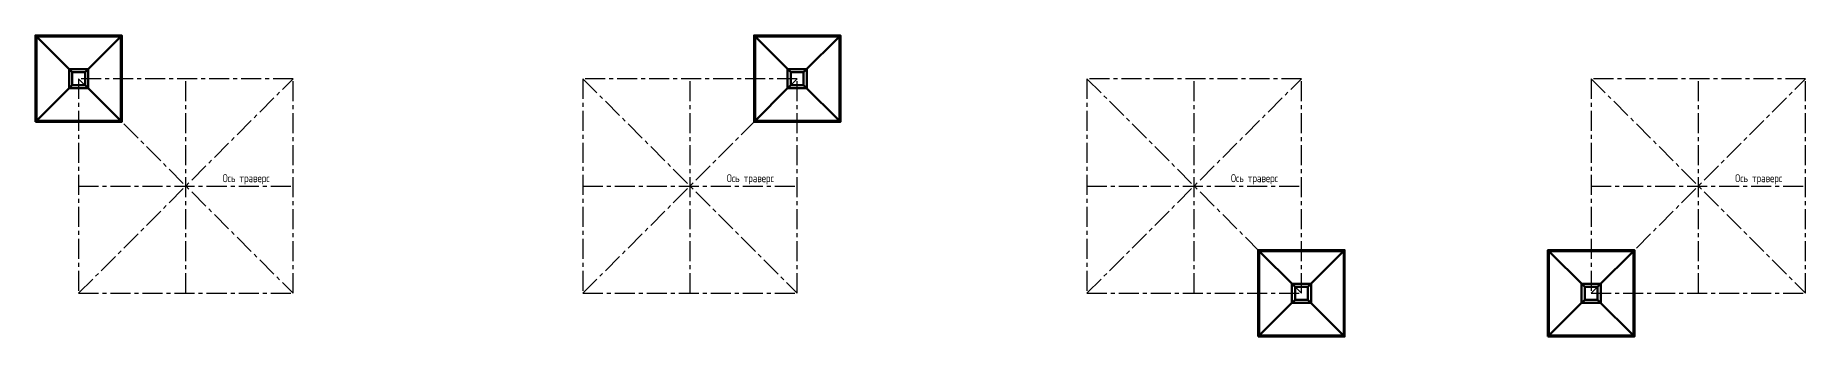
# Model space of a CAD drawing. Header units: millimetres. Extents: x 13371 to 72491, y -203173 to 48018.
# Drawn here: x 15691 to 70991, y 38618 to 48018 of the extents above; entities that cross this region are included whole.
import ezdxf

# ---------------------------------------------------------------- set-up
doc = ezdxf.new("R2010")
doc.units = ezdxf.units.MM
doc.linetypes.add('осевая', pattern=[2, 1.25, -0.25, 0.25, -0.25])
for name, color, linetype, lineweight in [('Осевая', 7, 'осевая', 25), ('Основная', 7, 'Continuous', 50), ('Тонкая', 7, 'Continuous', 25)]:
    doc.layers.add(name, color=color, linetype=linetype, lineweight=lineweight)
doc.styles.add('ГОСТ 2.304', font='CS_Gost2304.shx')

msp = doc.modelspace()

# ---------------------------------------------------------------- linework, layer by layer
at = {"layer": 'Осевая', "ltscale": 500}
for p, q in [((17041.4, 39968.2), (23741.4, 46668.2)), ((17041.4, 46668.2), (23741.4, 39968.2)), ((20391.4, 39968.2), (20391.4, 46668.2)), ((32791.4, 39968.2), (39491.4, 46668.2)), ((32791.4, 46668.2), (39491.4, 39968.2)), ((36141.4, 39968.2), (36141.4, 46668.2)), ((48541.4, 39968.2), (55241.4, 46668.2)), ((48541.4, 46668.2), (55241.4, 39968.2)), ((51891.4, 39968.2), (51891.4, 46668.2)), ((64291.4, 39968.2), (70991.4, 46668.2)), ((64291.4, 46668.2), (70991.4, 39968.2)), ((67641.4, 39968.2), (67641.4, 46668.2)), ((17041.4, 43318.2), (23741.4, 43318.2)), ((32791.4, 43318.2), (39491.4, 43318.2)), ((48541.4, 43318.2), (55241.4, 43318.2)), ((64291.4, 43318.2), (70991.4, 43318.2))]:
    msp.add_line(p, q, dxfattribs=at)
for points in [[(17041.4, 39968.2), (23741.4, 39968.2), (23741.4, 46668.2), (17041.4, 46668.2), (17041.4, 39968.2)], [(32791.4, 39968.2), (39491.4, 39968.2), (39491.4, 46668.2), (32791.4, 46668.2), (32791.4, 39968.2)], [(48541.4, 39968.2), (55241.4, 39968.2), (55241.4, 46668.2), (48541.4, 46668.2), (48541.4, 39968.2)], [(64291.4, 39968.2), (70991.4, 39968.2), (70991.4, 46668.2), (64291.4, 46668.2), (64291.4, 39968.2)]]:
    msp.add_lwpolyline(points, dxfattribs=at)
at = {"layer": 'Основная', "ltscale": 100}
for p, q in [((15691.4, 48018.2), (16841.4, 46868.2)), ((17241.4, 46868.2), (18391.4, 48018.2)), ((38141.4, 48018.2), (39291.4, 46868.2)), ((39691.4, 46868.2), (40841.4, 48018.2)), ((16741.4, 46368.2), (16841.4, 46468.2)), ((17241.4, 46468.2), (18391.4, 45318.2)), ((39191.4, 46368.2), (39291.4, 46468.2)), ((39691.4, 46468.2), (40841.4, 45318.2)), ((15691.4, 45318.2), (16741.4, 46368.2)), ((38141.4, 45318.2), (39191.4, 46368.2)), ((53891.4, 41318.2), (55041.4, 40168.2)), ((55441.4, 40168.2), (56591.4, 41318.2)), ((62941.4, 41318.2), (64091.4, 40168.2)), ((64491.4, 40168.2), (65641.4, 41318.2)), ((53891.4, 38618.2), (54941.4, 39668.2)), ((54941.4, 39668.2), (55041.4, 39768.2)), ((55441.4, 39768.2), (56591.4, 38618.2)), ((62941.4, 38618.2), (63991.4, 39668.2)), ((63991.4, 39668.2), (64091.4, 39768.2)), ((64491.4, 39768.2), (65641.4, 38618.2))]:
    msp.add_line(p, q, dxfattribs=at)
for points in [[(15691.4, 45318.2), (18391.4, 45318.2), (18391.4, 48018.2), (15691.4, 48018.2), (15691.4, 45318.2)], [(15721.4, 45348.2), (18361.4, 45348.2), (18361.4, 47988.2), (15721.4, 47988.2), (15721.4, 45348.2)], [(38141.4, 45318.2), (40841.4, 45318.2), (40841.4, 48018.2), (38141.4, 48018.2), (38141.4, 45318.2)], [(38171.4, 45348.2), (40811.4, 45348.2), (40811.4, 47988.2), (38171.4, 47988.2), (38171.4, 45348.2)], [(16741.4, 46368.2), (17341.4, 46368.2), (17341.4, 46968.2), (16741.4, 46968.2), (16741.4, 46368.2)], [(16841.4, 46468.2), (17241.4, 46468.2), (17241.4, 46868.2), (16841.4, 46868.2), (16841.4, 46468.2)], [(39191.4, 46368.2), (39791.4, 46368.2), (39791.4, 46968.2), (39191.4, 46968.2), (39191.4, 46368.2)], [(39291.4, 46468.2), (39691.4, 46468.2), (39691.4, 46868.2), (39291.4, 46868.2), (39291.4, 46468.2)], [(53891.4, 38618.2), (56591.4, 38618.2), (56591.4, 41318.2), (53891.4, 41318.2), (53891.4, 38618.2)], [(53921.4, 38648.2), (56561.4, 38648.2), (56561.4, 41288.2), (53921.4, 41288.2), (53921.4, 38648.2)], [(62941.4, 38618.2), (65641.4, 38618.2), (65641.4, 41318.2), (62941.4, 41318.2), (62941.4, 38618.2)], [(62971.4, 38648.2), (65611.4, 38648.2), (65611.4, 41288.2), (62971.4, 41288.2), (62971.4, 38648.2)], [(54941.4, 39668.2), (55541.4, 39668.2), (55541.4, 40268.2), (54941.4, 40268.2), (54941.4, 39668.2)], [(55041.4, 39768.2), (55441.4, 39768.2), (55441.4, 40168.2), (55041.4, 40168.2), (55041.4, 39768.2)], [(63991.4, 39668.2), (64591.4, 39668.2), (64591.4, 40268.2), (63991.4, 40268.2), (63991.4, 39668.2)], [(64091.4, 39768.2), (64491.4, 39768.2), (64491.4, 40168.2), (64091.4, 40168.2), (64091.4, 39768.2)]]:
    msp.add_lwpolyline(points, dxfattribs=at)

# ---------------------------------------------------------------- texts
at = {"layer": 'Тонкая', "color": 7, "linetype": 'Continuous', "ltscale": 100, "style": 'ГОСТ 2.304'}
for p in [(21540.6, 43437.3), (37290.6, 43437.3), (53040.6, 43437.3), (68790.6, 43437.3)]:
    msp.add_text('Ось траверс', height=250, dxfattribs=at).set_placement(p)

doc.saveas('drawing.dxf')
